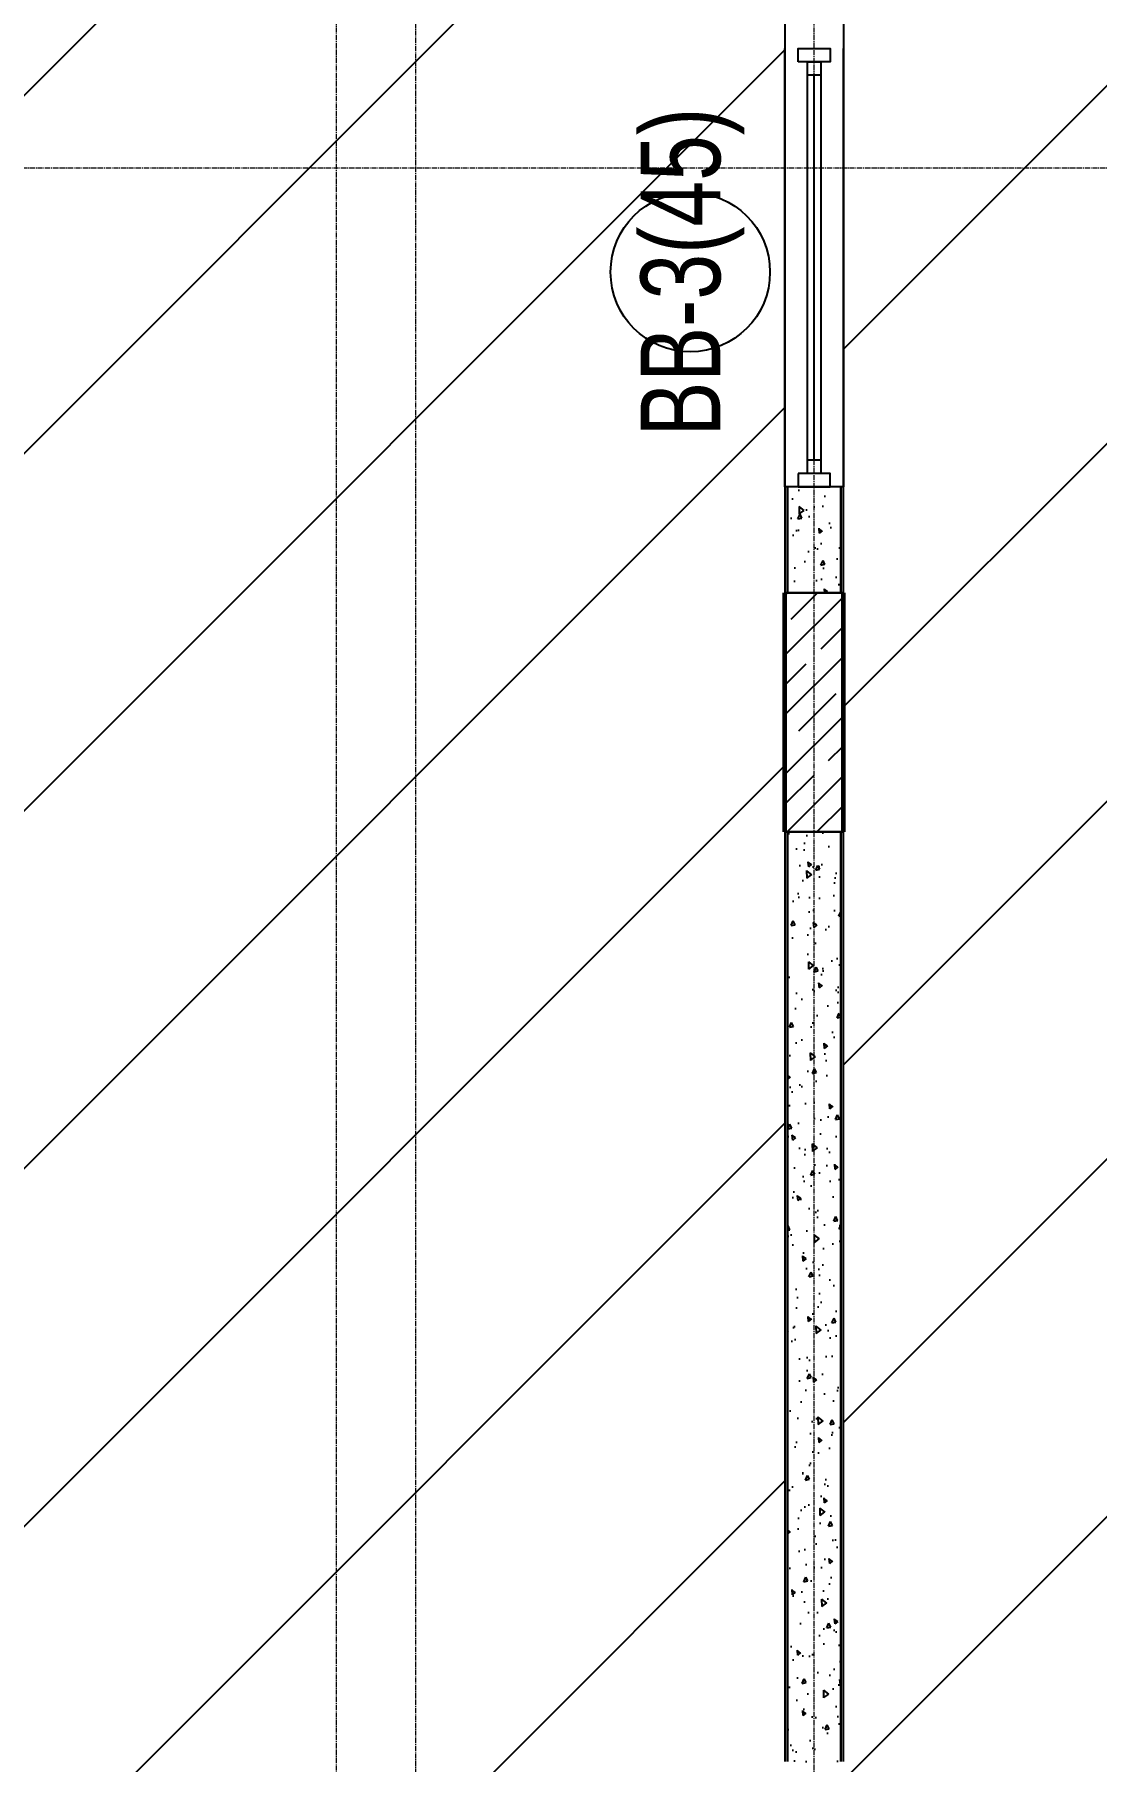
# Model space of a CAD drawing. Header units: millimetres. Extents: x 538266 to 1167394, y 114608 to 637157.
# Drawn here: x 1051298 to 1055296, y 551969 to 558471 of the extents above; entities that cross this region are included whole.
import ezdxf
from ezdxf.enums import TextEntityAlignment as Align

# ---------------------------------------------------------------- set-up
doc = ezdxf.new("R2010")
doc.units = ezdxf.units.MM
doc.linetypes.add('CENTER2', pattern=[28.575, 19.05, -3.175, 3.175, -3.175])
doc.linetypes.add('HIDDEN2', pattern=[4.7625, 3.175, -1.5875])
doc.layers.get('Defpoints').update_dxf_attribs({"color": 140})
for name, color, linetype, lineweight in [('0) шт стен 3 эт', 150, 'Continuous', 60), ('АР_Витраж', 4, 'Continuous', 13), ('АР_Витраж марка', 140, 'Continuous', 9), ('АР_Колонны', 70, 'Continuous', 30), ('АР_Стены ЖБ', 7, 'Continuous', 35), ('АР_Стены ПЕНОблок', 52, 'Continuous', 20), ('АР_Тонкая', 254, 'Continuous', 5), ('АР_Штриховка', 8, 'Continuous', 0)]:
    doc.layers.add(name, color=color, linetype=linetype, lineweight=lineweight)
doc.layers.add('РД_Витраж_вн', color=7, linetype='Continuous', true_color=0x148aff)
doc.layers.add('РД_Оси_100', color=7, linetype='Continuous', lineweight=0, true_color=0x525252)
doc.layers.add('РД_проем_инж перемыч_фахверк', color=7, linetype='Continuous', lineweight=18, true_color=0xff1f1f)
doc.layers.add('РД_Проем', color=230, linetype='Continuous', lineweight=0, plot=False)
doc.layers.add('ФВ-5', color=7, linetype='Continuous')
doc.styles.add('Arial_09', font='ARIALN.TTF', dxfattribs={"width": 0.9})

# ---------------------------------------------------------------- blocks, each defined once
blk = doc.blocks.new('СОШ_2200_АР_ОСИ_М100_28.05.24')
at = {"layer": 'РД_Оси_100', "color": 251, "linetype": 'CENTER2', "true_color": 0x636466}
blk.add_line((29555, 61200), (-5954.958, 61200), dxfattribs=at)
for points in [[(5849.555, 139938.679), (6000, 139538.679), (6000, -6194.559)], [(6300, -6195.83), (6300, 139538.679), (6450, 139938.679)], [(7800, -6155), (7800, 139938.679)]]:
    blk.add_lwpolyline(points, dxfattribs=at)
blk = doc.blocks.new('МаркаВитража1')
at = {"layer": 'Defpoints'}
blk.add_circle((0, 0), 3, dxfattribs=at)
at = {"color": 0, "linetype": 'ByBlock', "lineweight": -2, "style": 'Arial_09', "width": 0.9}
blk.add_attdef('АР-ОКНО:НАИМЕНОВАНИЕ', text='', height=3, dxfattribs=at).set_placement((0, 0), align=Align.MIDDLE)
blk = doc.blocks.new('3_этаж1')
at = {"layer": 'АР_Штриховка', "linetype": 'Continuous', "lineweight": 25, "true_color": 0x000000}
h = blk.add_hatch(dxfattribs=at)
h.set_pattern_fill('AR-CONC', color=18, angle=-315, style=0)
h.set_pattern_definition([(95, (480135.4, 374055.5), (140.09465, 117.55338), [19.05, -209.55]), (40, (480135.4, 374055.5), (-160.01845, 110.17673), [15.24, -167.64058]), (145.451445, (480147.07, 374065.29), (-19.9238, 227.7301), [16.19001, -178.09024]), (91.1842, (480099.48, 374091.41), (221.41024, 161.95341), [28.575, -314.325]), (141.63556, (480117.93, 374104.9), (-7.08662, 342.82676), [24.28502, -267.1356]), (36.18415, (480099.48, 374091.4), (-7.08662, 342.82676), [22.85997, -251.45973]), (66, (480126.42, 374100.4), (179.51998, 34.89515), [19.05, -209.55]), (11, (480126.42, 374100.4), (-86.53993, 173.94119), [15.24, -167.64]), (116.451445, (480141.38, 374103.3), (92.98005, 208.83634), [16.19001, -178.08994]), (82.5, (480135.4, 374055.49), (-57.605469, 61.973414), [0, -165.608, 0, -170.18, 0, -168.275]), (52.5, (480135.4, 374055.49), (-23.589727, 118.087), [0, -97.028, 0, -161.798, 0, -64.135]), (12.5, (480095.345, 374015.44), (99.927863, 91.826196), [0, -63.5, 0, -198.12, 0, -262.89]), (2.5, (480077.38, 373997.48), (86.763904, 122.722393), [0, -82.55, 0, -131.572, 0, -186.69])])
h.paths.add_polyline_path([(692283.6, 559669.7), (692083.6, 559669.7), (692083.6, 559668.7), (692283.6, 559668.7)], flags=0)
h.paths.add_polyline_path([(692283.6, 556768.7), (692083.6, 556768.7), (692083.6, 556368.7), (692283.6, 556368.7)], flags=0)
h = blk.add_hatch(dxfattribs=at)
h.set_pattern_fill('AR-CONC', color=18, angle=-315, style=0)
h.set_pattern_definition([(95, (480135.4, 374055.5), (140.09465, 117.55338), [19.05, -209.55]), (40, (480135.4, 374055.5), (-160.01845, 110.17673), [15.24, -167.64058]), (145.451445, (480147.07, 374065.29), (-19.9238, 227.7301), [16.19001, -178.09024]), (91.1842, (480099.48, 374091.41), (221.41024, 161.95341), [28.575, -314.325]), (141.63556, (480117.93, 374104.9), (-7.08662, 342.82676), [24.28502, -267.1356]), (36.18415, (480099.48, 374091.4), (-7.08662, 342.82676), [22.85997, -251.45973]), (66, (480126.42, 374100.4), (179.51998, 34.89515), [19.05, -209.55]), (11, (480126.42, 374100.4), (-86.53993, 173.94119), [15.24, -167.64]), (116.451445, (480141.38, 374103.3), (92.98005, 208.83634), [16.19001, -178.08994]), (82.5, (480135.4, 374055.49), (-57.605469, 61.973414), [0, -165.608, 0, -170.18, 0, -168.275]), (52.5, (480135.4, 374055.49), (-23.589727, 118.087), [0, -97.028, 0, -161.798, 0, -64.135]), (12.5, (480095.345, 374015.44), (99.927863, 91.826196), [0, -63.5, 0, -198.12, 0, -262.89]), (2.5, (480077.38, 373997.48), (86.763904, 122.722393), [0, -82.55, 0, -131.572, 0, -186.69])])
h.paths.add_polyline_path([(692283.6, 555468.7), (692083.6, 555468.7), (692083.6, 551968.7), (692283.6, 551968.7)], flags=0)
at = {"layer": 'АР_Витраж', "color": 18, "linetype": 'Continuous', "lineweight": 25, "true_color": 0x000000}
for p, q in [((692073.6, 556768.7), (692073.6, 558418.7)), ((692293.6, 556768.7), (692293.6, 558418.7)), ((692208.6, 558318.7), (692158.6, 558318.7)), ((692183.6, 556868.7), (692183.6, 558318.7)), ((692208.6, 556868.7), (692158.6, 556868.7))]:
    blk.add_line(p, q, dxfattribs=at)
for points in [[(692123.6, 558368.7), (692123.6, 558418.7), (692243.6, 558418.7), (692243.6, 558368.7)], [(692208.6, 556818.7), (692158.6, 556818.7), (692158.6, 558368.7), (692208.6, 558368.7)], [(692123.6, 556818.7), (692123.6, 556768.7), (692243.6, 556768.7), (692243.6, 556818.7)]]:
    blk.add_lwpolyline(points, close=True, dxfattribs=at)
at = {"layer": 'АР_Колонны', "color": 18, "linetype": 'HIDDEN2', "lineweight": 25, "true_color": 0x000000}
for p, q in [((692073.6, 556368.7), (692293.6, 556368.7)), ((692073.6, 555468.7), (692073.6, 556368.7)), ((692293.6, 556368.7), (692293.6, 555468.7)), ((692293.6, 555468.7), (692073.6, 555468.7))]:
    blk.add_line(p, q, dxfattribs=at)
at = {"layer": 'АР_Колонны', "color": 18, "linetype": 'Continuous', "lineweight": 25, "true_color": 0x000000}
for p, q in [((692293.6, 556368.7), (692073.6, 556368.7)), ((692073.6, 556368.7), (692073.6, 555468.7)), ((692293.6, 556368.7), (692073.6, 556368.7)), ((692073.6, 556368.7), (692073.6, 555468.7)), ((692293.6, 555468.7), (692293.6, 556368.7)), ((692293.6, 555468.7), (692293.6, 556368.7)), ((692073.6, 555468.7), (692293.6, 555468.7)), ((692073.6, 555468.7), (692293.6, 555468.7))]:
    blk.add_line(p, q, dxfattribs=at)
at = {"layer": 'АР_Стены ЖБ', "color": 18, "linetype": 'Continuous', "lineweight": 25, "true_color": 0x000000}
for p, q in [((692293.6, 556368.7), (692073.6, 556368.7)), ((692073.6, 556368.7), (692073.6, 555468.7)), ((692293.6, 555468.7), (692293.6, 556368.7)), ((692073.6, 555468.7), (692293.6, 555468.7))]:
    blk.add_line(p, q, dxfattribs=at)
at = {"layer": 'АР_Стены ПЕНОблок', "color": 18, "linetype": 'Continuous', "lineweight": 25, "true_color": 0x000000}
for p, q in [((692283.6, 556768.7), (692083.6, 556768.7)), ((692083.6, 556768.7), (692083.6, 556368.7)), ((692283.6, 556368.7), (692283.6, 556768.7)), ((692083.6, 556368.7), (692283.6, 556368.7)), ((692283.6, 555468.7), (692083.6, 555468.7)), ((692083.6, 555468.7), (692083.6, 551968.7)), ((692283.6, 551968.7), (692283.6, 555468.7))]:
    blk.add_line(p, q, dxfattribs=at)
at = {"layer": 'АР_Тонкая', "color": 18, "linetype": 'Continuous', "lineweight": 25, "true_color": 0x000000}
for p, q in [((692083.6, 556768.7), (692073.6, 556768.7)), ((692073.6, 556768.7), (692073.6, 556368.7)), ((692083.6, 556368.7), (692083.6, 556768.7)), ((692293.6, 556768.7), (692283.6, 556768.7)), ((692283.6, 556768.7), (692283.6, 556368.7)), ((692293.6, 556368.7), (692293.6, 556768.7)), ((692073.6, 556368.7), (692083.6, 556368.7)), ((692283.6, 556368.7), (692293.6, 556368.7)), ((692083.6, 555468.7), (692073.6, 555468.7)), ((692073.6, 555468.7), (692073.6, 551968.7)), ((692083.6, 551968.7), (692083.6, 555468.7)), ((692293.6, 555468.7), (692283.6, 555468.7)), ((692283.6, 555468.7), (692283.6, 551968.7)), ((692293.6, 551968.7), (692293.6, 555468.7))]:
    blk.add_line(p, q, dxfattribs=at)
at = {"layer": 'АР_Штриховка', "color": 18, "linetype": 'Continuous', "lineweight": 25, "true_color": 0x000000}
for p, q in [((692073.6, 556358.8), (692083.5, 556368.7)), ((692073.6, 556134.3), (692293.6, 556354.3)), ((692097.5, 556270.5), (692195.7, 556368.7)), ((692209.8, 556158.2), (692293.6, 556242.1)), ((692073.6, 555909.8), (692293.6, 556129.8)), ((692073.6, 556022.1), (692153.6, 556102.1)), ((692125.6, 555849.6), (692265.9, 555989.9)), ((692073.6, 555685.3), (692293.6, 555905.3)), ((692237.8, 555737.3), (692293.6, 555793.1)), ((692073.6, 555573.1), (692181.7, 555681.2)), ((692081.5, 555468.7), (692293.6, 555680.8)), ((692193.8, 555468.7), (692293.6, 555568.5))]:
    blk.add_line(p, q, dxfattribs=at)
at = {"layer": 'РД_Витраж_вн', "color": 18, "linetype": 'Continuous', "lineweight": 25, "true_color": 0x000000}
for p, q in [((692073.6, 559668.7), (692073.6, 556768.7)), ((692293.6, 559668.7), (692293.6, 556768.7))]:
    blk.add_line(p, q, dxfattribs=at)
at = {"layer": 'РД_Проем', "color": 18, "linetype": 'Continuous', "lineweight": 25, "true_color": 0x000000}
for p, q in [((692073.6, 559668.7), (692073.6, 556768.7)), ((692293.6, 559668.7), (692293.6, 556768.7))]:
    blk.add_line(p, q, dxfattribs=at)
at = {"layer": 'РД_проем_инж перемыч_фахверк', "color": 18, "linetype": 'Continuous', "lineweight": 25, "true_color": 0x000000}
for p, q in [((692073.6, 559668.7), (692073.6, 556768.7)), ((692293.6, 559668.7), (692293.6, 556768.7))]:
    blk.add_line(p, q, dxfattribs=at)
at = {"layer": 'АР_Витраж марка', "color": 18, "linetype": 'Continuous', "lineweight": 25, "true_color": 0x000000, "xscale": 100, "yscale": 100, "zscale": 100, "rotation": 90.00000000000001}
blk.add_blockref('МаркаВитража1', (691717.2, 557576.7), dxfattribs=at).add_auto_attribs({'АР-ОКНО:НАИМЕНОВАНИЕ': 'ВВ-3(45)'})

msp = doc.modelspace()

# ---------------------------------------------------------------- hatches: boundary and pattern name
at = {"layer": 'ФВ-5'}
h = msp.add_hatch(dxfattribs=at)
h.set_pattern_fill('ANSI31', color=3, scale=300, style=0)
h.paths.add_polyline_path([(1066413.6, 561768.7), (1066413.6, 562668.7), (1066423.9, 564148.7), (1063153.6, 564148.7), (1063153.6, 565043.7), (1063153.6, 565293.7), (1061153.6, 565293.7), (1061153.6, 565043.7), (1060378.6, 565043.7), (1060378.6, 562214.5), (1060378.6, 561553.7), (1060378.6, 560766.1), (1060378.6, 560713.7), (1060378.6, 560543.7), (1059458.6, 560543.7), (1056814, 560543.7), (1056013.6, 560543.7), (1056013.6, 560223.7), (1054343.6, 560223.7), (1054343.6, 559668.7), (1054343.6, 556768.7), (1054343.6, 556368.7), (1054343.6, 555468.7), (1054343.6, 551968.7), (1054343.6, 550768.7), (1054343.6, 550768.2), (1054343.6, 550768.7), (1054343.6, 550768.7), (1054343.6, 550468.7), (1054343.6, 547595.7), (1054353.6, 547595.7), (1054353.6, 547068.7), (1054343.6, 547068.7), (1054343.6, 546168.7), (1054343.6, 542668.7), (1054343.6, 541468.7), (1054343.6, 541168.7), (1054343.6, 538268.7), (1054343.6, 537768.7), (1054343.6, 536868.7), (1054343.6, 536288.7), (1054863.6, 536288.7), (1054863.6, 535875.4), (1055283.3, 535875.4), (1055283.3, 535658.7), (1055403.6, 535658.7), (1057250.3, 535658.7), (1057250.3, 535458.7), (1057813.6, 535458.7), (1058053.6, 535458.7), (1058053.6, 535459.1), (1058173.6, 535459.1), (1058223.6, 535458.7), (1058623.6, 535458.7), (1058623.6, 535658.7), (1058223.6, 535658.7), (1058103.6, 535658.7), (1058103.6, 536288.7), (1058103.6, 537538.7), (1058623.6, 537538.7), (1058623.6, 539068.7), (1058623.6, 540268.7), (1058623.6, 540568.7), (1058623.6, 543468.7), (1058623.6, 544068.7), (1058623.6, 544968.7), (1058623.6, 546908.7), (1058623.6, 546968.7), (1058623.6, 548502.5), (1058623.6, 549418.7), (1058623.6, 550518.7), (1058623.6, 550638.7), (1058623.6, 550918.7), (1058623.6, 552028.5), (1058623.6, 552298.7), (1058623.6, 552538.7), (1058623.6, 552793.5), (1058403.6, 552793.5), (1058403.6, 553083.5), (1058623.6, 553083.5), (1058623.6, 553218.7), (1058623.6, 554328.5), (1058623.6, 555219.7), (1058623.6, 556318.7), (1058623.6, 556538.7), (1058623.6, 557488.7), (1058623.6, 557858.7), (1058633.6, 558078.7), (1059833.6, 558078.7), (1066395.3, 558078.7), (1066413.6, 558097), (1066413.6, 558368.7)])
h.paths.add_polyline_path([(1062759.7, 561988.7), (1063309.7, 561988.7, -1), (1063309.7, 561388.7), (1062759.7, 561388.7, -1)], flags=16)
h.paths.add_polyline_path([(1061841.3, 564865.1, -1), (1062441.3, 564865.1, -1)], flags=16)
h.paths.add_polyline_path([(1056309.7, 546849.5), (1056309.7, 546449.5), (1055309.7, 546449.5), (1055309.7, 546849.5)], flags=16)
h.paths.add_polyline_path([(1057943.6, 535875.4), (1057943.6, 535658.7), (1057523.9, 535658.7), (1057230, 535660.9), (1057523.9, 535660.9), (1057523.9, 535875.4)], flags=16)
h.paths.add_polyline_path([(1061985, 561111.3), (1064065.5, 561111.3), (1064065.5, 561303.3), (1061985, 561303.3)], flags=24)
h.paths.add_polyline_path([(1062443.6, 561420.7), (1063625.8, 561420.7), (1063625.8, 561956.8), (1062443.6, 561956.8)], flags=24)
h.paths.add_polyline_path([(1061636.2, 564639.2), (1062646.4, 564639.2), (1062646.4, 565091), (1061636.2, 565091)], flags=24)
h.paths.add_polyline_path([(1065925.9, 558141.5), (1066189.6, 558141.5), (1066189.6, 558524.7), (1065925.9, 558524.7)], flags=24)
h.paths.add_polyline_path([(1055071.4, 560230.3), (1055506, 560230.3), (1055506, 560540.7), (1055071.4, 560540.7)], flags=25)
h = msp.add_hatch(dxfattribs=at)
h.set_pattern_fill('ANSI31', color=3, scale=300, style=0)
h.paths.add_polyline_path([(1054123.6, 555468.7), (1054123.6, 556368.7), (1054123.6, 556768.7), (1054123.6, 559668.7), (1054123.6, 559669.7), (1054123.6, 560123.7), (1053903.6, 560123.7), (1053903.6, 560543.7), (1046553.6, 560543.7), (1046553.6, 559677.4), (1046557.8, 556368.7), (1046553.6, 556368.7), (1046553.6, 555468.7), (1046557.8, 551936.2), (1046553.6, 551931.9), (1046553.6, 551468.7), (1052003.6, 551468.7), (1052003.6, 551888.7), (1054123.6, 551889.1), (1054123.6, 551968.7)])
h.paths.add_polyline_path([(1049312.4, 555335.1), (1048762.4, 555335.1, -1), (1048762.4, 555935.1), (1049312.4, 555935.1, -1)], flags=16)
h.paths.add_polyline_path([(1053467.2, 557576.7, -1), (1054067.2, 557576.7, -1)], flags=16)
h.paths.add_polyline_path([(1048446.4, 555367), (1049628.5, 555367), (1049628.5, 555903.1), (1048446.4, 555903.1)], flags=24)
h.paths.add_polyline_path([(1054062.2, 556859.7), (1054062.2, 558293.8), (1053472.2, 558293.8), (1053472.2, 556859.7)], flags=24)
h.paths.add_polyline_path([(1053549, 560243.9), (1053935.3, 560243.9), (1053935.3, 560544.6), (1053549, 560544.6)], flags=9)

# ---------------------------------------------------------------- linework, layer by layer
at = {"layer": '0) шт стен 3 эт', "color": 2}
for points in [[(1054123.6, 555468.7), (1054123.6, 556368.7)], [(1054343.6, 555468.7), (1054343.6, 556368.7)]]:
    msp.add_lwpolyline(points, dxfattribs=at)

# ---------------------------------------------------------------- block references
at = {"layer": '0) шт стен 3 эт', "color": 5, "lineweight": 25}
msp.add_blockref('3_этаж1', (362050, 0), dxfattribs=at)
at = {"layer": 'РД_Оси_100', "lineweight": 25}
msp.add_blockref('СОШ_2200_АР_ОСИ_М100_28.05.24', (1046433.6, 496768.7), dxfattribs=at)

doc.saveas('drawing.dxf')
